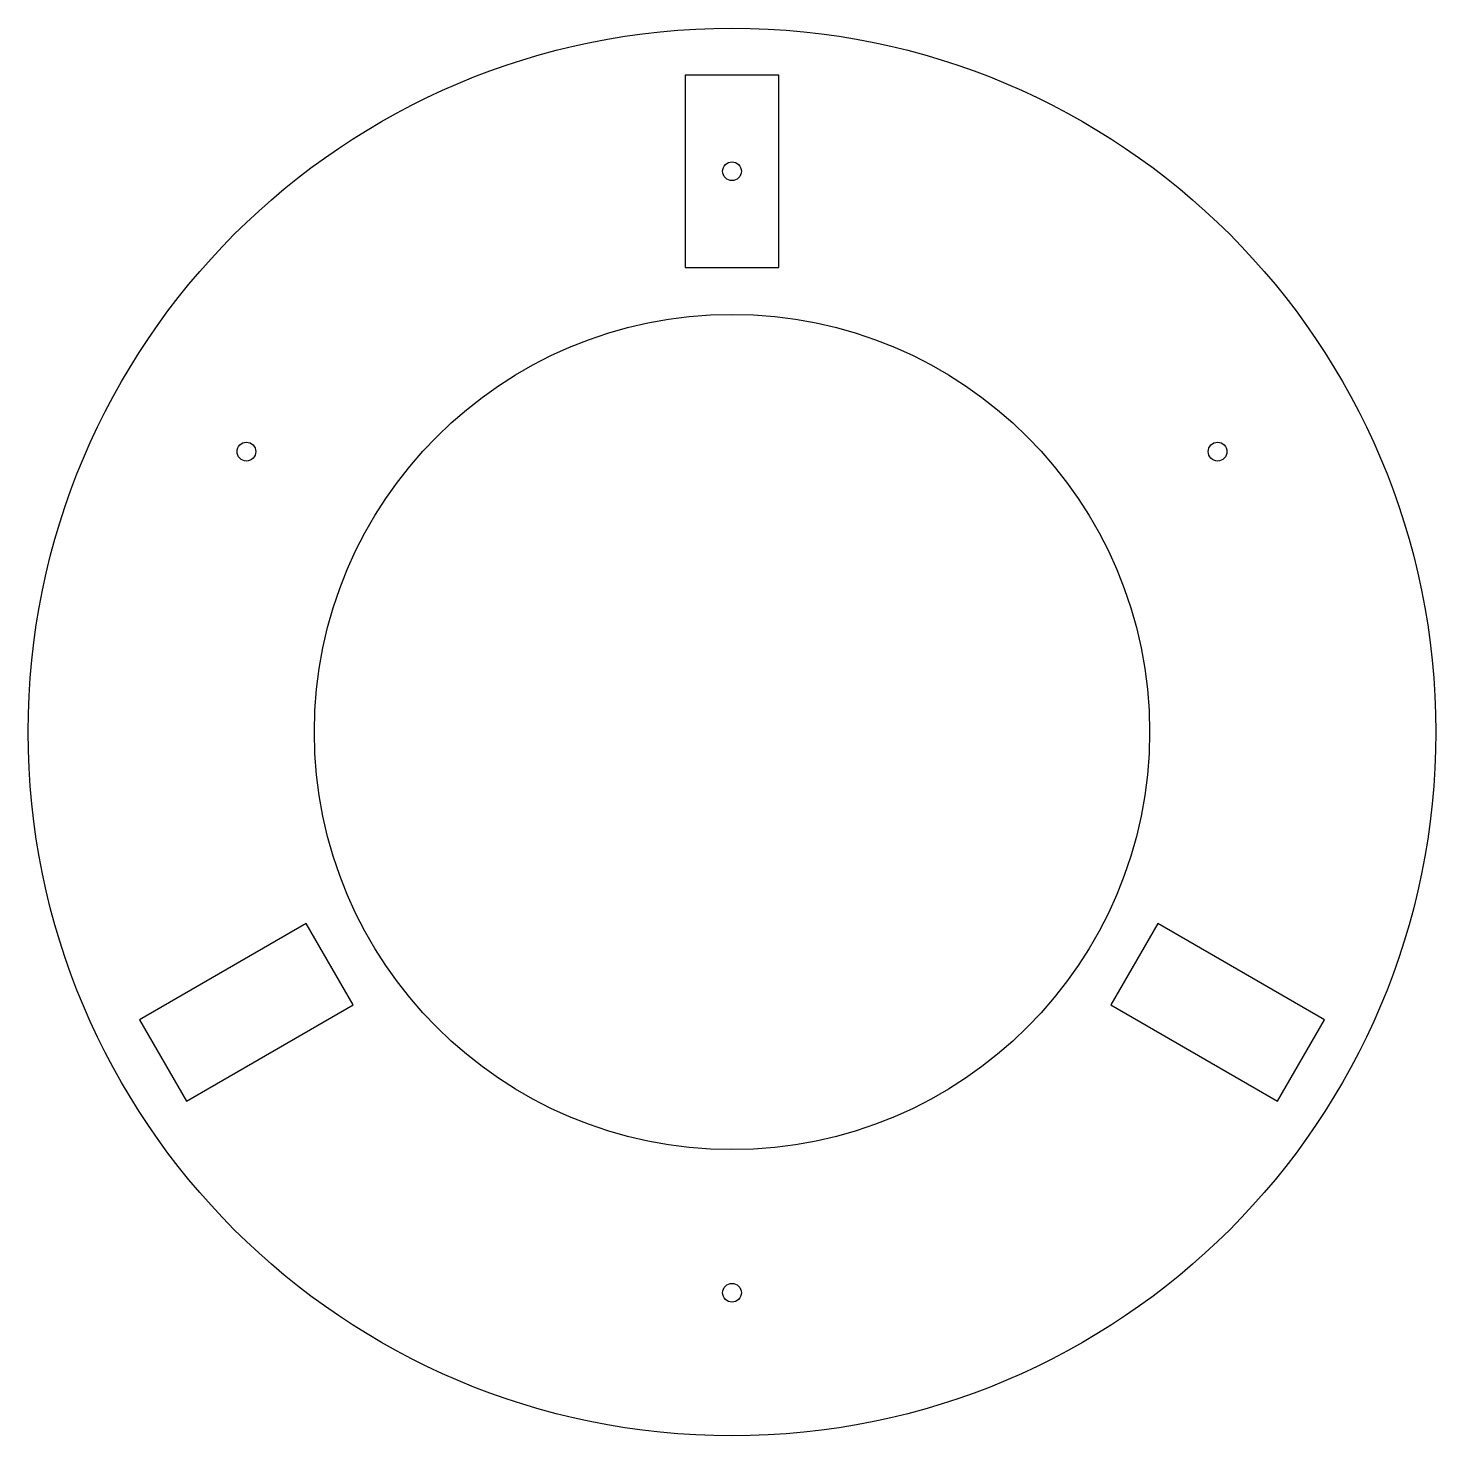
# Model space of a CAD drawing. Extents: x -150 to 150, y -150 to 150.
import ezdxf

# ---------------------------------------------------------------- set-up
doc = ezdxf.new("R2010")
doc.units = 0
doc.layers.get('0').update_dxf_attribs({"linetype": 'continuous'})

# ---------------------------------------------------------------- blocks, each defined once
blk = doc.blocks.new('ARRAY')
at = {"color": 0}
for points in [[(-10, 99), (10, 99), (10, 140), (-10, 140)], [(-80.74, -58.16), (-90.74, -40.84), (-126.24, -61.34), (-116.24, -78.66)], [(90.74, -40.84), (80.74, -58.16), (116.24, -78.66), (126.24, -61.34)]]:
    blk.add_lwpolyline(points, close=True, dxfattribs=at)
blk = doc.blocks.new('ARRAY001')
at = {"color": 0}
for centre in [(-103.49, 59.75), (103.49, 59.75), (0, -119.5)]:
    blk.add_circle(centre, 2, dxfattribs=at)

msp = doc.modelspace()

# ---------------------------------------------------------------- linework, layer by layer
at = {"color": 0}
msp.add_lwpolyline([(-10, 99), (10, 99), (10, 140), (-10, 140)], close=True, dxfattribs=at)
for centre, radius in [((0, 0), 150), ((0, 119.5), 2), ((0, 0), 89)]:
    msp.add_circle(centre, radius, dxfattribs=at)

# ---------------------------------------------------------------- block references
for name in ['ARRAY', 'ARRAY001']:
    msp.add_blockref(name, (0, 0), dxfattribs=at)

doc.saveas('drawing.dxf')
